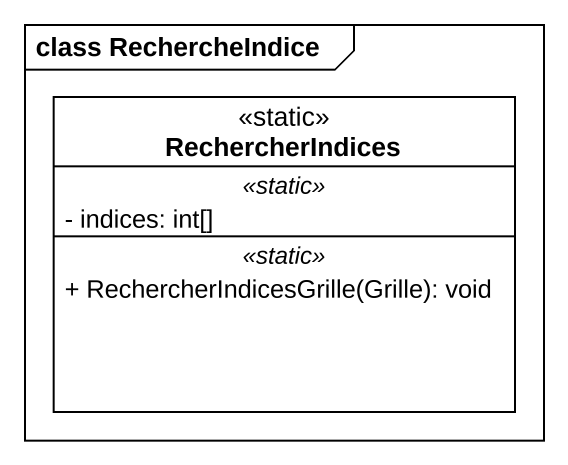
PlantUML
@startuml
mainframe class RechercheIndice
hide circle
hide empty members
skinparam classAttributeIconSize 0
class RechercherIndices <<static>> {
  .. <<static>> ..
  - indices: int[]
  .. <<static>> ..
  + RechercherIndicesGrille(Grille): void
}
@enduml
